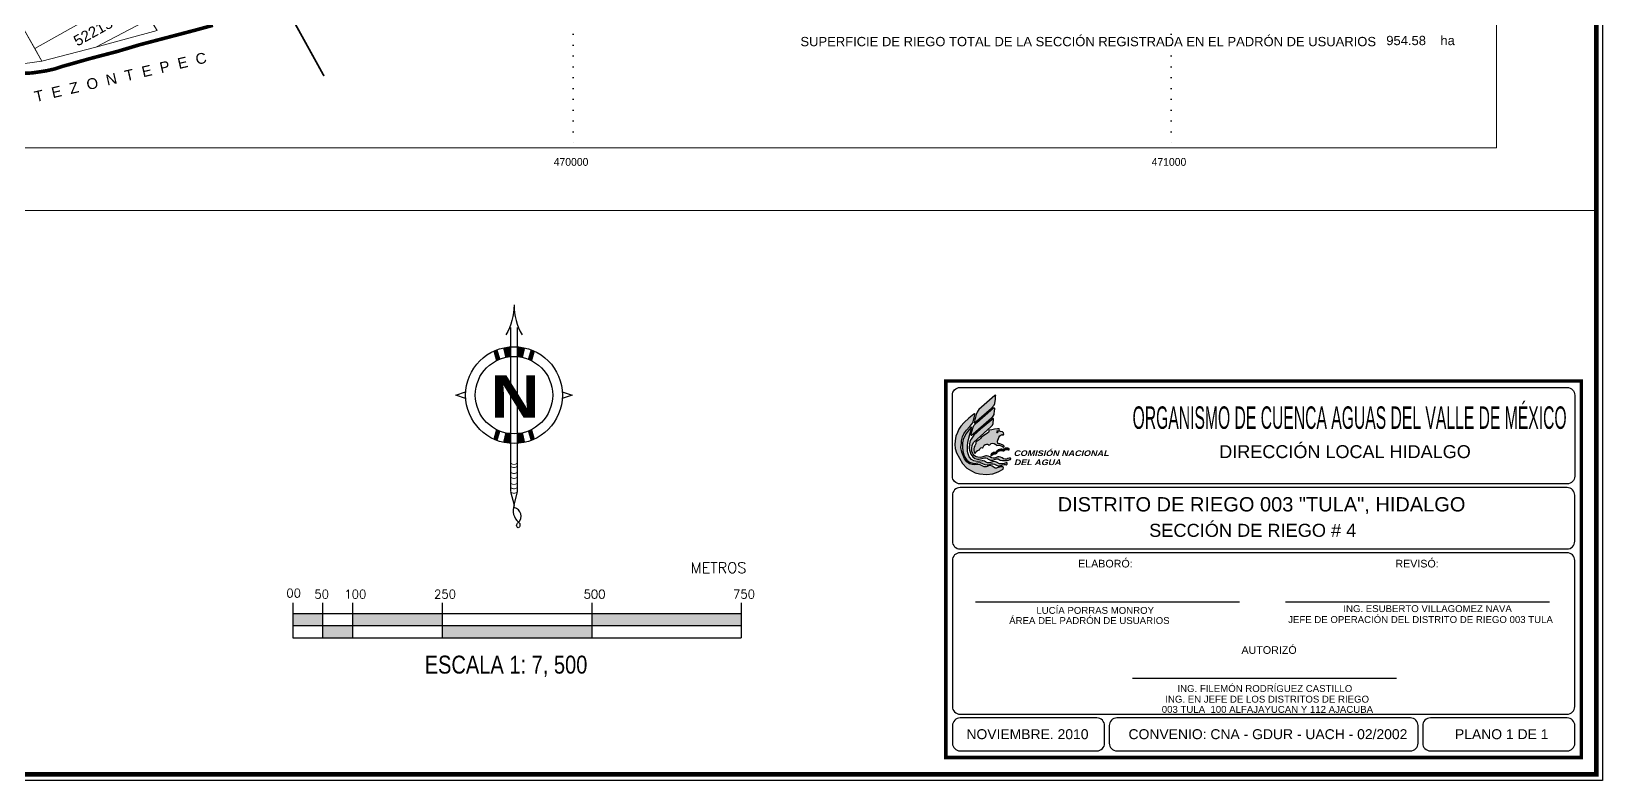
# Model space of a CAD drawing. Header units: millimetres. Extents: x 466933 to 471722, y 2222002 to 2227696.
# Drawn here: x 469094 to 471722, y 2222002 to 2223255 of the extents above; entities that cross this region are included whole.
import ezdxf
from ezdxf.enums import TextEntityAlignment as Align

# ---------------------------------------------------------------- set-up
doc = ezdxf.new("R2010")
doc.units = ezdxf.units.MM
doc.header["$MEASUREMENT"] = 0
doc.linetypes.add('ACAD_ISO07W100', pattern=[3, 0, -3])
for name, color, linetype in [('cuentas', 7, 'Continuous'), ('ediplan', 7, 'Continuous'), ('laterales', 134, 'Continuous'), ('limite de ejidos y pp', 7, 'Continuous'), ('Malla', 7, 'ACAD_ISO07W100')]:
    doc.layers.add(name, color=color, linetype=linetype)
doc.layers.add('parcelas', color=7, linetype='Continuous', lineweight=13)
doc.styles.add('COMISION NAC', font='')
doc.styles.add('LETRERITO', font='arial.ttf')
doc.styles.add('Letrero-II', font='')
doc.styles.add('SANSSERIF', font='sanss___.ttf')
doc.styles.add('style1', font='arial.ttf')
doc.styles.add('subdireccion1', font='sanss___.ttf', dxfattribs={"width": 0.3})
doc.styles.add('UNIDADES', font='complex.shx')
doc.styles.get('COMISION NAC').set_extended_font_data('Arial Black', italic=True)
doc.styles.get('Letrero-II').set_extended_font_data('Arial Black')

msp = doc.modelspace()

# ---------------------------------------------------------------- hatches: boundary and pattern name
at = {"layer": 'ediplan'}
for color, points in [(154, [(470699.9, 2222624.9), (470704.1, 2222629.8), (470705.2, 2222632.5), (470706.1, 2222639.8), (470706.5, 2222645), (470706.6, 2222646), (470706.5, 2222646.7), (470705.3, 2222646.3), (470678.6, 2222622.8), (470677.2, 2222621.2), (470675.5, 2222618.3), (470673.9, 2222614.3), (470670.5, 2222601), (470670.4, 2222600.6), (470671, 2222600.2), (470678.8, 2222606.8)]), (154, [(470657.9, 2222588.2), (470663.6, 2222594), (470666.4, 2222597.4), (470668.1, 2222600), (470668.9, 2222602.3), (470669.6, 2222604.9), (470671.2, 2222611.1), (470671.6, 2222613.5), (470671.8, 2222615.3), (470671.2, 2222615.9), (470669.9, 2222615.1), (470661.8, 2222608.1), (470653.7, 2222601), (470648.4, 2222595), (470645.1, 2222589.8), (470642.5, 2222584.4), (470640, 2222578), (470638.6, 2222570), (470638.5, 2222564.3), (470638.8, 2222557.6), (470641.1, 2222550), (470651, 2222532.2), (470658.6, 2222524.7), (470666.4, 2222519.9), (470672.5, 2222516.6), (470679.6, 2222514.9), (470691.5, 2222514.1), (470701.8, 2222515), (470710.8, 2222518.2), (470719.1, 2222523.1), (470719.6, 2222525.6), (470717.9, 2222526.9), (470714.7, 2222526.7), (470708.9, 2222524.9), (470708, 2222524.6), (470705.7, 2222524.8), (470700.7, 2222528.2), (470698, 2222529), (470695.6, 2222529), (470692.1, 2222527.6), (470690.5, 2222526.8), (470687.6, 2222526.8), (470686, 2222527.3), (470680.8, 2222530.1), (470677, 2222530.5), (470670.7, 2222530.3), (470667.4, 2222530.5), (470662.7, 2222531.9), (470658.3, 2222535.4), (470654.4, 2222540.4), (470651, 2222548.3), (470649.8, 2222551.4), (470648.6, 2222559.4), (470649.2, 2222566.1), (470649.4, 2222570), (470651.3, 2222576.7), (470653.5, 2222582)]), (140, [(470698.6, 2222593.4), (470700.3, 2222595.6), (470701.4, 2222596.7), (470702.5, 2222599.5), (470703.2, 2222606.7), (470702.7, 2222607.8), (470681.2, 2222589.6), (470669.9, 2222579.8), (470665.5, 2222573.3), (470664.2, 2222571), (470662.6, 2222565.4), (470662.4, 2222558.2), (470663, 2222554.4), (470665, 2222548.1), (470668.2, 2222543.3), (470671.5, 2222541), (470676.1, 2222539.7), (470679.2, 2222539.9), (470683.3, 2222540.9), (470687.8, 2222542.1), (470690.4, 2222542), (470692.5, 2222541.1), (470693.9, 2222539.9), (470695.7, 2222539), (470697.9, 2222538.1), (470701.8, 2222537.9), (470704.8, 2222539.1), (470707.9, 2222540.1), (470711, 2222540.3), (470712.2, 2222539), (470714, 2222538.1), (470718.2, 2222537.3), (470720.8, 2222537.5), (470725.6, 2222537.6), (470727.8, 2222538.2), (470730.4, 2222539), (470731.4, 2222539.1), (470731.8, 2222540.5), (470731.3, 2222541.5), (470729.2, 2222541.4), (470726.9, 2222540.5), (470725.1, 2222539.5), (470722.4, 2222539.5), (470719.6, 2222540.1), (470717.2, 2222541.8), (470714.6, 2222543.2), (470712.2, 2222543.8), (470710, 2222543.6), (470706.5, 2222542.1), (470704.6, 2222541.5), (470702.3, 2222541.4), (470699.4, 2222542), (470696.8, 2222543.4), (470694.1, 2222544.9), (470691.3, 2222545), (470690, 2222545), (470686.7, 2222544), (470683.5, 2222542.9), (470681, 2222542.2), (470676.9, 2222542.9), (470673.9, 2222543.8), (470671.4, 2222545.2), (470669.1, 2222548.1), (470668.3, 2222549.2), (470666.9, 2222553), (470666.7, 2222557.4), (470667.3, 2222563.1), (470670, 2222568.1), (470675.6, 2222573.1)]), (145, [(470699.5, 2222608.1), (470702.1, 2222611.3), (470703.4, 2222614.3), (470703.8, 2222616.4), (470704.3, 2222618.6), (470704.7, 2222624.7), (470704.1, 2222625.7), (470703.1, 2222625.2), (470674.9, 2222600.8), (470671.5, 2222597.6), (470670.3, 2222596), (470668.7, 2222593.1), (470665.1, 2222580.3), (470665.5, 2222579.2), (470666.2, 2222579.3), (470668.7, 2222581.5)]), (145, [(470660.2, 2222567.5), (470661.9, 2222574.6), (470664, 2222583.2), (470665.1, 2222586.2), (470665.8, 2222589.6), (470666.2, 2222592), (470666.1, 2222593), (470665.3, 2222592.6), (470662.7, 2222589.6), (470658.8, 2222584.9), (470657.1, 2222582.8), (470654.5, 2222577.6), (470652.5, 2222572.3), (470651.2, 2222566.8), (470650.9, 2222559.2), (470651.5, 2222553.2), (470653.1, 2222547), (470655, 2222542.8), (470658.6, 2222538.1), (470663.1, 2222534.7), (470668.4, 2222533), (470671.3, 2222532.6), (470676.5, 2222533.4), (470680.9, 2222533.8), (470684.8, 2222532.6), (470688.3, 2222530.5), (470692.3, 2222530.1), (470695.9, 2222530.4), (470699.1, 2222531.7), (470702.3, 2222531.7), (470704.7, 2222531.1), (470709.1, 2222529.2), (470710.7, 2222528.5), (470714, 2222528.6), (470718.3, 2222530), (470720.6, 2222530.5), (470722.3, 2222530.5), (470724.2, 2222530.3), (470725.9, 2222531.1), (470725.8, 2222533.4), (470724.1, 2222533.3), (470720.7, 2222532.5), (470717.4, 2222531.7), (470713.1, 2222531.6), (470707.8, 2222534.7), (470706.3, 2222535.4), (470703.8, 2222535.8), (470701.2, 2222535.3), (470698.2, 2222533.9), (470696.1, 2222533.3), (470693.2, 2222533.6), (470689.8, 2222535.4), (470687.8, 2222536.5), (470685.5, 2222536.8), (470683.8, 2222536.9), (470676.4, 2222535.8), (470672.7, 2222536.5), (470670.2, 2222537), (470666.2, 2222539.3), (470662.1, 2222543.7), (470660.1, 2222550), (470659.5, 2222553.2), (470659.6, 2222561.8)]), (140, [(470719.4, 2222556.1), (470718.1, 2222556), (470716.8, 2222556.3), (470715, 2222556.2), (470713.2, 2222555.9), (470711, 2222555), (470709.2, 2222553.8), (470708.2, 2222552.9), (470707.3, 2222551.9), (470706.7, 2222551.3), (470705.8, 2222550.9), (470704.1, 2222550.9), (470702.6, 2222550.7), (470701.8, 2222550.3), (470701, 2222549.7), (470699.9, 2222549), (470699, 2222548), (470698.3, 2222546.9), (470698.3, 2222546.1), (470698.6, 2222545.7), (470698.9, 2222545.6), (470699.8, 2222545.8), (470700.3, 2222546.4), (470701.7, 2222547.3), (470702.9, 2222548.1), (470703.8, 2222548.4), (470705.1, 2222548.4), (470706.1, 2222548.4), (470707.7, 2222549), (470708.4, 2222549.8), (470709.9, 2222551.8), (470710.6, 2222552.3), (470711.3, 2222553), (470713.1, 2222553.7), (470714.8, 2222554.1), (470716.6, 2222554.1), (470717.9, 2222553.9), (470718.8, 2222553.5), (470720.2, 2222553.6), (470721.4, 2222554), (470721.9, 2222554.7), (470722.6, 2222555.1), (470723.5, 2222555.6), (470724.2, 2222555.9), (470725.6, 2222555.9), (470726.8, 2222555.8), (470727.7, 2222555.3), (470728.6, 2222555.1), (470729.2, 2222555.3), (470729.4, 2222556), (470729.1, 2222556.8), (470728.5, 2222557.3), (470727, 2222557.8), (470725.8, 2222558.1), (470723.6, 2222558.1), (470722.3, 2222557.8), (470720.9, 2222556.6)])]:
    msp.add_hatch(color=color, dxfattribs=at).paths.add_polyline_path(points)
h = msp.add_hatch(color=140, dxfattribs=at)
h.paths.add_polyline_path([(470690, 2222581.5), (470684.6, 2222577.6), (470682.4, 2222575.6), (470681.4, 2222574.1), (470678.9, 2222572.1), (470675.8, 2222569.8), (470674.2, 2222568.6), (470673.2, 2222568.1), (470673.6, 2222565.1), (470671.7, 2222562.1), (470670.7, 2222560.5), (470669.9, 2222556.5), (470670, 2222554.1), (470670.6, 2222551.6), (470671.7, 2222549.4), (470672.5, 2222549.6), (470673.3, 2222550.8), (470674.1, 2222552.7), (470676, 2222554.2), (470678.1, 2222554.9), (470679.5, 2222555.1), (470680.3, 2222556.8), (470681.9, 2222558.7), (470682.9, 2222559.2), (470684.8, 2222558.8), (470685.2, 2222558.6), (470686.1, 2222561), (470687.5, 2222563.1), (470689, 2222564.2), (470690.3, 2222564.1), (470691.7, 2222564.7), (470692.9, 2222564.9), (470694.2, 2222564.2), (470695.3, 2222563.3), (470696.8, 2222563.7), (470698.8, 2222565.6), (470701.2, 2222566.2), (470704, 2222566), (470707, 2222564.1), (470708.5, 2222562.6), (470712.2, 2222562.8), (470716, 2222561.9), (470717.9, 2222560.9), (470719.5, 2222559.6), (470720.7, 2222560.2), (470720.6, 2222561.5), (470719.1, 2222563.2), (470715.2, 2222564.9), (470713.4, 2222565.2), (470711, 2222565.4), (470710.1, 2222566), (470709.9, 2222569.7), (470712, 2222576), (470713.6, 2222578.8), (470715.2, 2222580), (470717.5, 2222580.7), (470719.2, 2222580), (470720.1, 2222581.2), (470719.8, 2222583.6), (470718.1, 2222585.4), (470714.5, 2222586), (470712.8, 2222586.3), (470712.6, 2222587.9), (470712.9, 2222589.2), (470712.2, 2222590.2), (470709.8, 2222590.1), (470704.9, 2222589.7), (470700.2, 2222588.7), (470695.4, 2222588.1), (470695, 2222587.9), (470695.2, 2222585.7), (470694.6, 2222584.4)])
h.paths.add_polyline_path([(470708.3, 2222584.4), (470708.1, 2222585.4), (470708.7, 2222586.3), (470710.6, 2222586.2), (470710.8, 2222585.4), (470709.4, 2222584.2)], flags=16)
at = {"layer": 'ediplan', "lineweight": 5, "ltscale": 2}
h = msp.add_hatch(color=256, dxfattribs=at)
h.paths.add_polyline_path([(469580.9, 2222281.6), (469530.9, 2222281.6), (469530.9, 2222261.4), (469580.9, 2222261.4)])
h.paths.add_polyline_path([(469630.9, 2222261.4), (469580.9, 2222261.4), (469580.9, 2222241.2), (469630.9, 2222241.2)])
h.paths.add_polyline_path([(469780.9, 2222281.6), (469630.9, 2222281.6), (469630.9, 2222261.4), (469780.9, 2222261.4)])
h.paths.add_polyline_path([(470030.9, 2222261.4), (469780.9, 2222261.4), (469780.9, 2222241.2), (470030.9, 2222241.2)])
h.paths.add_polyline_path([(470280.9, 2222281.6), (470030.9, 2222281.6), (470030.9, 2222261.4), (470280.9, 2222261.4)])

# ---------------------------------------------------------------- linework, layer by layer
at = {"lineweight": 5, "ltscale": 2}
msp.add_lwpolyline([(471544.2, 2223060.3), (467095.1, 2223060.3), (467095.1, 2227485.3), (471544.2, 2227485.3)], close=True, dxfattribs=at)
at = {"layer": 'ediplan'}
for p, q in [((469981.8, 2222652), (469998, 2222646.7)), ((469998, 2222646.7), (469981.8, 2222641.3))]:
    msp.add_line(p, q, dxfattribs=at)
msp.add_lwpolyline([(466933.2, 2227695.9), (471721.7, 2227695.9), (471721.7, 2222002.4), (466933.2, 2222002.4)], close=True, dxfattribs=at)
at = {"layer": 'ediplan', "const_width": 8}
msp.add_lwpolyline([(466943.5, 2227685.6), (471711.4, 2227685.6), (471711.4, 2222012.7), (466943.5, 2222012.7)], close=True, dxfattribs=at)
at = {"layer": 'ediplan', "lineweight": 9}
msp.add_lwpolyline([(471711.4, 2222955.2), (466943.5, 2222955.2)], dxfattribs=at)
at = {"layer": 'ediplan'}
for points in [[(469901, 2222797.6, -0.127271), (469887.4, 2222747.3, -0.127271)], [(469901, 2222797.6, 0.127271), (469914.5, 2222747.3, 0.127271)], [(469901, 2222462.9, 0.308679), (469908.7, 2222434.1, -0.554214), (469908, 2222424.7, -0.604469), (469908, 2222433.5, 0.60541), (469901.3, 2222458.7, 0.60541)]]:
    msp.add_lwpolyline(points, format="xyb", dxfattribs=at)
for points in [[(469895, 2222759.9), (469895, 2222522.7)], [(469906.4, 2222759.9), (469906.4, 2222522.7)], [(469820.1, 2222641.3), (469803.9, 2222646.7), (469820.1, 2222652)], [(469895, 2222522.7), (469895, 2222485.9)], [(469906.4, 2222522.7), (469906.4, 2222485.9)], [(469895.3, 2222485.4), (469901, 2222462.9), (469906.6, 2222485.4)], [(469530.9, 2222299.6), (469530.9, 2222241.2)], [(469530.9, 2222241.2), (470280.9, 2222241.2)]]:
    msp.add_lwpolyline(points, dxfattribs=at)
at = {"layer": 'ediplan', "ltscale": 0.5, "const_width": 6}
msp.add_lwpolyline([(470623.3, 2222041.1), (471686.1, 2222041.1), (471686.1, 2222670.3), (470623.3, 2222670.3)], close=True, dxfattribs=at)
at = {"layer": 'ediplan', "ltscale": 0.5}
for points in [[(471675.2, 2222646.6), (471675.2, 2222511.2, -0.414214), (471662.4, 2222498.4), (470647, 2222498.4, -0.414214), (470634.2, 2222511.2), (470634.2, 2222646.6, -0.414214), (470647, 2222659.4), (471662.4, 2222659.4, -0.414214)], [(470647, 2222389.6), (471662.4, 2222389.6, 0.414214), (471675.2, 2222402.4), (471675.2, 2222479.2, 0.414214), (471662.4, 2222492), (470647, 2222492, 0.414214), (470634.2, 2222479.2), (470634.2, 2222402.4, 0.414214)], [(470647, 2222113.4), (471662.4, 2222113.4, 0.414214), (471675.2, 2222126.2), (471675.2, 2222370.4, 0.414214), (471662.4, 2222383.2), (470647, 2222383.2, 0.414214), (470634.2, 2222370.4), (470634.2, 2222126.2, 0.414214)], [(470647.1, 2222052), (470876, 2222052, 0.414214), (470888.8, 2222064.8), (470888.8, 2222094.2, 0.414214), (470876, 2222107), (470647.1, 2222107, 0.414214), (470634.3, 2222094.2), (470634.3, 2222064.8, 0.414214)], [(471433.6, 2222052), (471662.5, 2222052, 0.414214), (471675.3, 2222064.8), (471675.3, 2222094.2, 0.414214), (471662.5, 2222107), (471433.6, 2222107, 0.414214), (471420.8, 2222094.2), (471420.8, 2222064.8, 0.414214)]]:
    msp.add_lwpolyline(points, format="xyb", close=True, dxfattribs=at)
at = {"layer": 'ediplan', "color": 154}
for points in [[(470706.5, 2222646.7), (470705.3, 2222646.3), (470678.6, 2222622.8), (470677.2, 2222621.2), (470675.5, 2222618.3), (470673.9, 2222614.3), (470670.5, 2222601), (470670.4, 2222600.6), (470671, 2222600.2), (470678.8, 2222606.8), (470699.9, 2222624.9), (470704.1, 2222629.8), (470705.2, 2222632.5), (470706.1, 2222639.8), (470706.5, 2222645), (470706.6, 2222646)], [(470669.6, 2222604.9), (470671.2, 2222611.1), (470671.6, 2222613.5), (470671.8, 2222615.3), (470671.2, 2222615.9), (470669.9, 2222615.1), (470661.8, 2222608.1), (470653.7, 2222601), (470648.4, 2222595), (470645.1, 2222589.8), (470642.5, 2222584.4), (470640, 2222578), (470638.6, 2222570), (470638.5, 2222564.3), (470638.8, 2222557.6), (470641.1, 2222550), (470651, 2222532.2), (470658.6, 2222524.7), (470666.4, 2222519.9), (470672.5, 2222516.6), (470679.6, 2222514.9), (470691.5, 2222514.1), (470701.8, 2222515), (470710.8, 2222518.2), (470719.1, 2222523.1), (470719.6, 2222525.6), (470717.9, 2222526.9), (470714.7, 2222526.7), (470708.9, 2222524.9), (470708, 2222524.6), (470705.7, 2222524.8), (470700.7, 2222528.2), (470698, 2222529), (470695.6, 2222529), (470692.1, 2222527.6), (470690.5, 2222526.8), (470687.6, 2222526.8), (470686, 2222527.3), (470680.8, 2222530.1), (470677, 2222530.5), (470670.7, 2222530.3), (470667.4, 2222530.5), (470662.7, 2222531.9), (470658.3, 2222535.4), (470654.4, 2222540.4), (470651, 2222548.3), (470649.8, 2222551.4), (470648.6, 2222559.4), (470649.2, 2222566.1), (470649.4, 2222570), (470651.3, 2222576.7), (470653.5, 2222582), (470657.9, 2222588.2), (470663.6, 2222594), (470666.4, 2222597.4), (470668.1, 2222600), (470668.9, 2222602.3)]]:
    msp.add_lwpolyline(points, close=True, dxfattribs=at)
at = {"layer": 'ediplan', "color": 140}
for points in [[(470701.4, 2222596.7), (470702.5, 2222599.5), (470703.2, 2222606.7), (470702.7, 2222607.8), (470681.2, 2222589.6), (470669.9, 2222579.8), (470665.5, 2222573.3), (470664.2, 2222571), (470662.6, 2222565.4), (470662.4, 2222558.2), (470663, 2222554.4), (470665, 2222548.1), (470668.2, 2222543.3), (470671.5, 2222541), (470676.1, 2222539.7), (470679.2, 2222539.9), (470683.3, 2222540.9), (470687.8, 2222542.1), (470690.4, 2222542), (470692.5, 2222541.1), (470693.9, 2222539.9), (470695.7, 2222539), (470697.9, 2222538.1), (470701.8, 2222537.9), (470704.8, 2222539.1), (470707.9, 2222540.1), (470711, 2222540.3), (470712.2, 2222539), (470714, 2222538.1), (470718.2, 2222537.3), (470720.8, 2222537.5), (470725.6, 2222537.6), (470727.8, 2222538.2), (470730.4, 2222539), (470731.4, 2222539.1), (470731.8, 2222540.5), (470731.3, 2222541.5), (470729.2, 2222541.4), (470726.9, 2222540.5), (470725.1, 2222539.5), (470722.4, 2222539.5), (470719.6, 2222540.1), (470717.2, 2222541.8), (470714.6, 2222543.2), (470712.2, 2222543.8), (470710, 2222543.6), (470706.5, 2222542.1), (470704.6, 2222541.5), (470702.3, 2222541.4), (470699.4, 2222542), (470696.8, 2222543.4), (470694.1, 2222544.9), (470691.3, 2222545), (470690, 2222545), (470686.7, 2222544), (470683.5, 2222542.9), (470681, 2222542.2), (470676.9, 2222542.9), (470673.9, 2222543.8), (470671.4, 2222545.2), (470669.1, 2222548.1), (470668.3, 2222549.2), (470666.9, 2222553), (470666.7, 2222557.4), (470667.3, 2222563.1), (470670, 2222568.1), (470675.6, 2222573.1), (470698.6, 2222593.4), (470700.3, 2222595.6)], [(470719.5, 2222559.6), (470720.7, 2222560.2), (470720.6, 2222561.5), (470719.1, 2222563.2), (470715.2, 2222564.9), (470713.4, 2222565.2), (470711, 2222565.4), (470710.1, 2222566), (470709.9, 2222569.7), (470712, 2222576), (470713.6, 2222578.8), (470715.2, 2222580), (470717.5, 2222580.7), (470719.2, 2222580), (470720.1, 2222581.2), (470719.8, 2222583.6), (470718.1, 2222585.4), (470714.5, 2222586), (470712.8, 2222586.3), (470712.6, 2222587.9), (470712.9, 2222589.2), (470712.2, 2222590.2), (470709.8, 2222590.1), (470704.9, 2222589.7), (470700.2, 2222588.7), (470695.4, 2222588.1), (470695, 2222587.9), (470695.2, 2222585.7), (470694.6, 2222584.4), (470690, 2222581.5), (470684.6, 2222577.6), (470682.4, 2222575.6), (470681.4, 2222574.1), (470678.9, 2222572.1), (470675.8, 2222569.8), (470674.2, 2222568.6), (470673.2, 2222568.1), (470673.6, 2222565.1), (470671.7, 2222562.1), (470670.7, 2222560.5), (470669.9, 2222556.5), (470670, 2222554.1), (470670.6, 2222551.6), (470671.7, 2222549.4), (470672.5, 2222549.6), (470673.3, 2222550.8), (470674.1, 2222552.7), (470676, 2222554.2), (470678.1, 2222554.9), (470679.5, 2222555.1), (470680.3, 2222556.8), (470681.9, 2222558.7), (470682.9, 2222559.2), (470684.8, 2222558.8), (470685.2, 2222558.6), (470686.1, 2222561), (470687.5, 2222563.1), (470689, 2222564.2), (470690.3, 2222564.1), (470691.7, 2222564.7), (470692.9, 2222564.9), (470694.2, 2222564.2), (470695.3, 2222563.3), (470696.8, 2222563.7), (470698.8, 2222565.6), (470701.2, 2222566.2), (470704, 2222566), (470707, 2222564.1), (470708.5, 2222562.6), (470712.2, 2222562.8), (470716, 2222561.9), (470717.9, 2222560.9)], [(470709.4, 2222584.2), (470710.8, 2222585.4), (470710.6, 2222586.2), (470708.7, 2222586.3), (470708.1, 2222585.4), (470708.3, 2222584.4)], [(470722.3, 2222557.8), (470720.9, 2222556.6), (470719.4, 2222556.1), (470718.1, 2222556), (470716.8, 2222556.3), (470715, 2222556.2), (470713.2, 2222555.9), (470711, 2222555), (470709.2, 2222553.8), (470708.2, 2222552.9), (470707.3, 2222551.9), (470706.7, 2222551.3), (470705.8, 2222550.9), (470704.1, 2222550.9), (470702.6, 2222550.7), (470701.8, 2222550.3), (470701, 2222549.7), (470699.9, 2222549), (470699, 2222548), (470698.3, 2222546.9), (470698.3, 2222546.1), (470698.6, 2222545.7), (470698.9, 2222545.6), (470699.8, 2222545.8), (470700.3, 2222546.4), (470701.7, 2222547.3), (470702.9, 2222548.1), (470703.8, 2222548.4), (470705.1, 2222548.4), (470706.1, 2222548.4), (470707.7, 2222549), (470708.4, 2222549.8), (470709.9, 2222551.8), (470710.6, 2222552.3), (470711.3, 2222553), (470713.1, 2222553.7), (470714.8, 2222554.1), (470716.6, 2222554.1), (470717.9, 2222553.9), (470718.8, 2222553.5), (470720.2, 2222553.6), (470721.4, 2222554), (470721.9, 2222554.7), (470722.6, 2222555.1), (470723.5, 2222555.6), (470724.2, 2222555.9), (470725.6, 2222555.9), (470726.8, 2222555.8), (470727.7, 2222555.3), (470728.6, 2222555.1), (470729.2, 2222555.3), (470729.4, 2222556), (470729.1, 2222556.8), (470728.5, 2222557.3), (470727, 2222557.8), (470725.8, 2222558.1), (470723.6, 2222558.1)]]:
    msp.add_lwpolyline(points, close=True, dxfattribs=at)
at = {"layer": 'ediplan', "color": 5}
for points in [[(470665.5, 2222579.2), (470665.1, 2222580.3), (470668.7, 2222593.1), (470670.3, 2222596), (470671.5, 2222597.6), (470674.9, 2222600.8), (470703.1, 2222625.2), (470704.1, 2222625.7), (470704.7, 2222624.7), (470704.3, 2222618.6), (470703.8, 2222616.4), (470703.4, 2222614.3), (470702.1, 2222611.3), (470699.5, 2222608.1), (470668.7, 2222581.5), (470666.2, 2222579.3)], [(470665.1, 2222586.2), (470665.8, 2222589.6), (470666.2, 2222592), (470666.1, 2222593), (470665.3, 2222592.6), (470662.7, 2222589.6), (470658.8, 2222584.9), (470657.1, 2222582.8), (470654.5, 2222577.6), (470652.5, 2222572.3), (470651.2, 2222566.8), (470650.9, 2222559.2), (470651.5, 2222553.2), (470653.1, 2222547), (470655, 2222542.8), (470658.6, 2222538.1), (470663.1, 2222534.7), (470668.4, 2222533), (470671.3, 2222532.6), (470676.5, 2222533.4), (470680.9, 2222533.8), (470684.8, 2222532.6), (470688.3, 2222530.5), (470692.3, 2222530.1), (470695.9, 2222530.4), (470699.1, 2222531.7), (470702.3, 2222531.7), (470704.7, 2222531.1), (470709.1, 2222529.2), (470710.7, 2222528.5), (470714, 2222528.6), (470718.3, 2222530), (470720.6, 2222530.5), (470722.3, 2222530.5), (470724.2, 2222530.3), (470725.9, 2222531.1), (470725.8, 2222533.4), (470724.1, 2222533.3), (470720.7, 2222532.5), (470717.4, 2222531.7), (470713.1, 2222531.6), (470707.8, 2222534.7), (470706.3, 2222535.4), (470703.8, 2222535.8), (470701.2, 2222535.3), (470698.2, 2222533.9), (470696.1, 2222533.3), (470693.2, 2222533.6), (470689.8, 2222535.4), (470687.8, 2222536.5), (470685.5, 2222536.8), (470683.8, 2222536.9), (470676.4, 2222535.8), (470672.7, 2222536.5), (470670.2, 2222537), (470666.2, 2222539.3), (470662.1, 2222543.7), (470660.1, 2222550), (470659.5, 2222553.2), (470659.6, 2222561.8), (470660.2, 2222567.5), (470661.9, 2222574.6), (470664, 2222583.2)]]:
    msp.add_lwpolyline(points, close=True, dxfattribs=at)
at = {"layer": 'ediplan', "const_width": 1.29}
for points in [[(469895.3, 2222533.5, 0.465825), (469906.6, 2222533.5, 0.465825)], [(469895.3, 2222528.3, 0.465825), (469906.6, 2222528.3, 0.465825)], [(469895.3, 2222518.3, 0.465825), (469906.6, 2222518.3, 0.465825)], [(469895.3, 2222510, 0.465825), (469906.6, 2222510, 0.465825)], [(469895.3, 2222500, 0.465825), (469906.6, 2222500, 0.465825)], [(469895.3, 2222492.7, 0.465825), (469906.6, 2222492.7, 0.465825)], [(469895.3, 2222485.3, 0.465825), (469906.6, 2222485.3, 0.465825)]]:
    msp.add_lwpolyline(points, format="xyb", dxfattribs=at)
at = {"layer": 'ediplan', "linetype": 'Continuous'}
for points in [[(469580.9, 2222299.6), (469580.9, 2222241.2)], [(469630.9, 2222299.6), (469630.9, 2222241.2)], [(469780.9, 2222299.6), (469780.9, 2222241.2)], [(470030.9, 2222299.6), (470030.9, 2222241.2)], [(470280.9, 2222299.6), (470280.9, 2222241.2)], [(469530.9, 2222281.6), (470280.9, 2222281.6)], [(469530.9, 2222261.4), (470280.9, 2222261.4)]]:
    msp.add_lwpolyline(points, dxfattribs=at)
at = {"layer": 'ediplan', "ltscale": 0.5}
for points in [[(470672.6, 2222300.9), (471114.3, 2222300.9)], [(471191.2, 2222300.9), (471632.9, 2222300.9)], [(470935.2, 2222173.5), (471376.9, 2222173.5)]]:
    msp.add_lwpolyline(points, dxfattribs=at)
for points in [[(471171.4, 2222107), (470909.3, 2222107, 0.414214), (470896.5, 2222094.2), (470896.5, 2222064.8, 0.414214), (470909.3, 2222052), (471400.3, 2222052)], [(471171.4, 2222052), (471400.3, 2222052, 0.414214), (471413.1, 2222064.8), (471413.1, 2222094.2, 0.414214), (471400.3, 2222107), (471171.4, 2222107)]]:
    msp.add_lwpolyline(points, format="xyb", dxfattribs=at)
at = {"layer": 'ediplan'}
for radius in [80.9, 64.7]:
    msp.add_circle((469901, 2222646.7), radius, dxfattribs=at)
for points in [[(469866.5, 2222719.8), (469873.6, 2222722.3), (469870.9, 2222704), (469878.3, 2222707)], [(469882.7, 2222725.3), (469895, 2222727.1), (469886.4, 2222709.5), (469895, 2222710.3)], [(469919.6, 2222725.3), (469907.3, 2222727.1), (469916, 2222709.5), (469907.3, 2222710.3)], [(469935.9, 2222719.8), (469928.7, 2222722.3), (469931.4, 2222704), (469924.1, 2222707)], [(469866.5, 2222573.5), (469873.6, 2222571), (469870.9, 2222589.3), (469878.3, 2222586.4)], [(469882.7, 2222568), (469895, 2222566.2), (469886.4, 2222583.8), (469895, 2222583.1)], [(469919.6, 2222568), (469907.3, 2222566.2), (469916, 2222583.8), (469907.3, 2222583.1)], [(469935.9, 2222573.5), (469928.7, 2222571), (469931.4, 2222589.3), (469924.1, 2222586.4)]]:
    msp.add_solid(points, dxfattribs=at)
at = {"layer": 'laterales', "const_width": 6}
msp.add_lwpolyline([(469076.4, 2223184.4), (469094.2, 2223185.2), (469106.6, 2223186.9), (469119.3, 2223188.9), (469132.6, 2223191.9), (469145.5, 2223196.2), (469157.9, 2223199.6), (469190.9, 2223209), (469237.6, 2223221.2), (469275.1, 2223232.4), (469368.1, 2223256.8), (469397.4, 2223264.8)], dxfattribs=at)
at = {"layer": 'limite de ejidos y pp', "lineweight": 5, "ltscale": 2, "const_width": 3}
msp.add_lwpolyline([(469510.3, 2223311.9), (469583.2, 2223180.1)], dxfattribs=at)
at = {"layer": 'Malla', "ltscale": 6}
for points in [[(470000, 2227485.3), (470000, 2223060.3)], [(471000, 2227485.3), (471000, 2223060.3)]]:
    msp.add_lwpolyline(points, dxfattribs=at)
at = {"layer": 'parcelas', "lineweight": 13}
for points in [[(469265.8, 2223319.7), (469245.2, 2223360.5), (469077.3, 2223265.2), (469099.5, 2223225.9)], [(469111.5, 2223204.7), (469201.8, 2223228.2), (469201.8, 2223228.2), (469291.9, 2223275.6), (469265.8, 2223319.7), (469099.5, 2223225.9)], [(469111.5, 2223204.7), (469077.3, 2223265.2), (468948, 2223189.1), (469066.9, 2223199)], [(469201.8, 2223228.2), (469304.4, 2223256.1), (469291.9, 2223275.6)]]:
    msp.add_lwpolyline(points, close=True, dxfattribs=at)

# ---------------------------------------------------------------- texts
at = {"layer": 'cuentas', "insert": (469162, 2223244.9), "char_height": 18, "width": 47.435, "attachment_point": 1, "rotation": 29, "style": 'style1'}
msp.add_mtext('52213', dxfattribs=at)
at = {"layer": 'ediplan', "color": 7, "style": 'SANSSERIF'}
for s, p in [('SUPERFICIE DE RIEGO TOTAL DE LA SECCIÓN REGISTRADA EN EL PADRÓN DE USUARIOS', (470380.1, 2223229.9)), ('954.58    ha', (471359.9, 2223231.7))]:
    msp.add_text(s, height=15.543, rotation=0, dxfattribs=at).set_placement(p)
at = {"layer": 'ediplan', "ltscale": 0.5, "style": 'subdireccion1', "width": 0.5}
msp.add_text('ORGANISMO DE CUENCA AGUAS DEL VALLE DE MÉXICO', height=37.56, dxfattribs=at).set_placement((470935.6, 2222590.3))
at = {"layer": 'ediplan', "ltscale": 0.5}
for s, height, style, p in [('COMISIÓN NACIONAL', 9.39, 'COMISION NAC', (470736.5, 2222544.9)), ('DIRECCIÓN LOCAL HIDALGO', 21.597, 'SANSSERIF', (471080.5, 2222541.4)), ('DEL AGUA', 9.39, 'COMISION NAC', (470737.2, 2222529.7)), ('ELABORÓ:', 12.8, 'SANSSERIF', (470844.4, 2222358.6)), ('REVISÓ:', 12.8, 'SANSSERIF', (471375.1, 2222358.6)), ('LUCÍA PORRAS MONROY', 11.524, 'SANSSERIF', (470774.7, 2222281.1)), ('ING. ESUBERTO VILLAGOMEZ NAVA', 11.524, 'SANSSERIF', (471288.1, 2222284)), ('ÁREA DEL PADRÓN DE USUARIOS', 11.524, 'SANSSERIF', (470729.2, 2222264.1)), ('JEFE DE OPERACIÓN DEL DISTRITO DE RIEGO 003 TULA', 11.524, 'SANSSERIF', (471195.8, 2222265.8)), ('AUTORIZÓ', 12.8, 'SANSSERIF', (471117.7, 2222214.2)), ('ING. FILEMÓN RODRÍGUEZ CASTILLO', 11.524, 'SANSSERIF', (471010.6, 2222150.5)), ('ING. EN JEFE DE LOS DISTRITOS DE RIEGO ', 11.524, 'SANSSERIF', (470990.3, 2222132.7)), ('003 TULA  100 ALFAJAYUCAN Y 112 AJACUBA', 11.524, 'SANSSERIF', (470984.4, 2222115.6)), ('NOVIEMBRE. 2010', 16.646, 'SANSSERIF', (470657.7, 2222071.6)), ('CONVENIO: CNA - GDUR - UACH - 02/2002', 16.646, 'SANSSERIF', (470928.8, 2222071.6)), ('PLANO 1 DE 1', 16.646, 'SANSSERIF', (471474.8, 2222071.6))]:
    msp.add_text(s, height=height, dxfattribs=dict(at, style=style)).set_placement(p)
at = {"layer": 'ediplan', "ltscale": 0.5, "style": 'SANSSERIF'}
for s, height, p in [('DISTRITO DE RIEGO 003 "TULA", HIDALGO', 23.953, (471151.3, 2222452.2)), ('SECCIÓN DE RIEGO # 4', 21.776, (471136.6, 2222409.8))]:
    msp.add_text(s, height=height, dxfattribs=at).set_placement(p, align=Align.CENTER)
at = {"layer": 'ediplan', "style": 'UNIDADES'}
for s, height, p in [('METROS', 17.85, (470196.4, 2222349.2)), ('00', 14.28, (469520.1, 2222308.6)), ('50', 14.28, (469567.2, 2222306.8)), ('100', 14.28, (469617.2, 2222306.8)), ('250', 14.28, (469767.2, 2222306.8)), ('500', 14.28, (470017.3, 2222306.8)), ('750', 14.28, (470267.3, 2222306.8))]:
    msp.add_text(s, height=height, dxfattribs=at).set_placement(p)
at = {"layer": 'ediplan', "style": 'LETRERITO', "width": 0.8}
msp.add_text('ESCALA 1: 7, 500', height=30, dxfattribs=at).set_placement((469751.6, 2222181.2))
at = {"layer": 'ediplan', "style": 'Letrero-II'}
msp.add_attdef('N', text='N', height=71.1, dxfattribs=at).set_placement((469902.9, 2222608.9), align=Align.CENTER)
at = {"layer": 'limite de ejidos y pp', "color": 7, "insert": (469097, 2223153.9), "char_height": 18, "width": 342.482, "attachment_point": 1, "rotation": 13, "style": 'style1'}
msp.add_mtext('T  E  Z  O  N  T  E  P  E  C', dxfattribs=at)
at = {"layer": 'Malla'}
for s, p in [('470000', (469967.4, 2223030)), ('471000', (470967.4, 2223030))]:
    msp.add_text(s, height=13, dxfattribs=at).set_placement(p)

doc.saveas('drawing.dxf')
